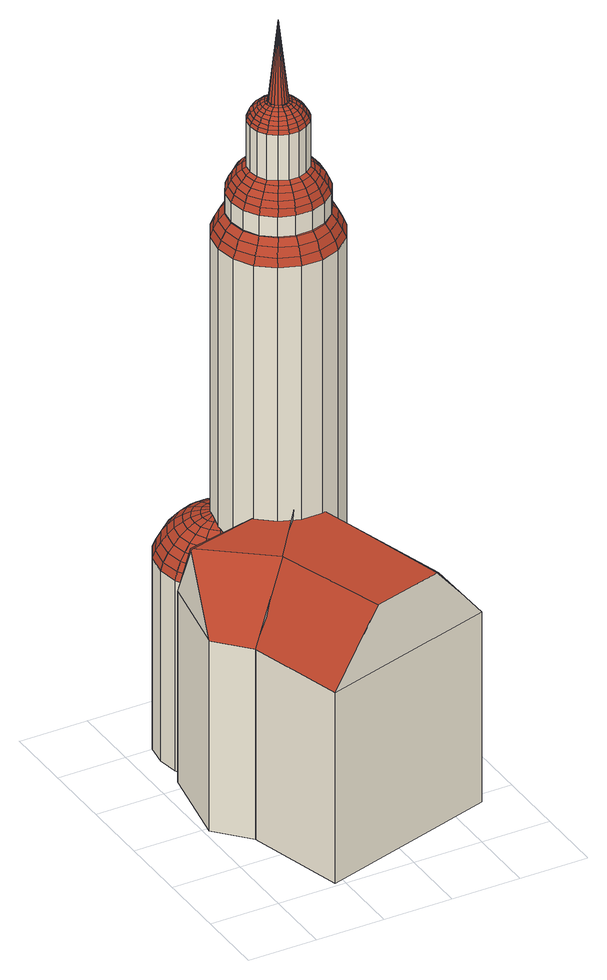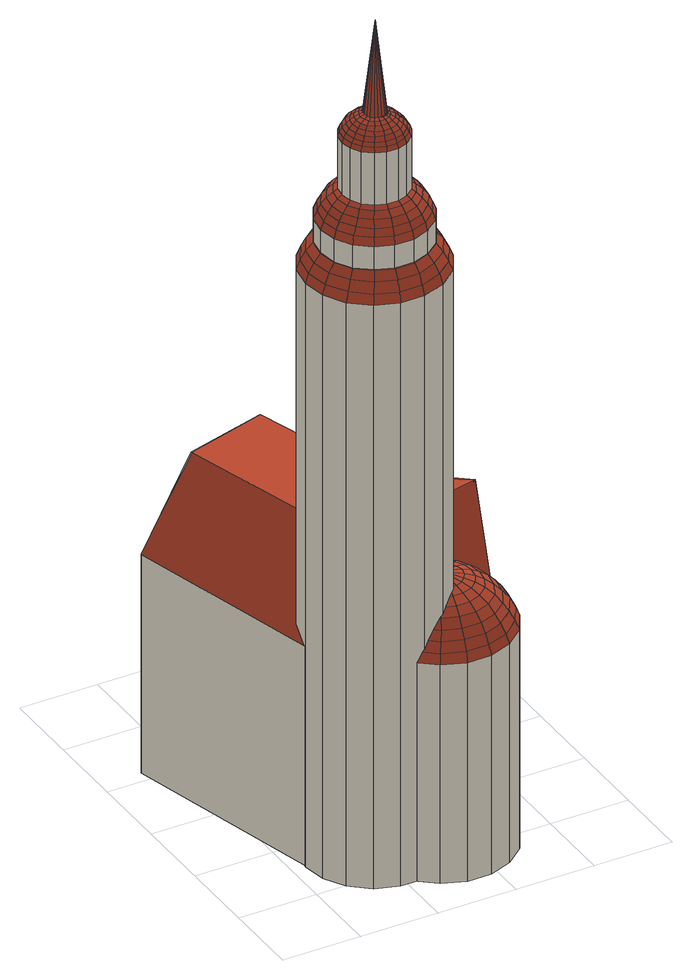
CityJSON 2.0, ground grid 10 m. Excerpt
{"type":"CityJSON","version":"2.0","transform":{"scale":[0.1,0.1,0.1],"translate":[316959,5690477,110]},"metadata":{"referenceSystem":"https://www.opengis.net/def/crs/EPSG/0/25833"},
"CityObjects":{
"building1":{"type":"Building","attributes":{"name":"Neues Rathaus","Gemeindeschluessel":14713000,"Dachneigung":40.79,"Dachorientierung":162.81,"MittlereTraufHoehe":139.41,"QualitaetDacherkennung":100,"ObjektHoehe":38.82,"BodenHoehe":110.39,"Geometrietyp2DReferenz":"3000","AbsoluteHoehe":149.22,"Dachflaeche":798.82,"function":"31001_3012","roofType":"9999","measuredHeight":38.82,"storeysAboveGround":13},"children":["building1-1","building1-2","building1-3","building1-4","building1-5","building1-6"],"geometry":[{"type":"MultiSurface","lod":"2","boundaries":[[[0,1,2,3]],[[4,5,6,7]],[[5,0,3,6]],[[1,0,8,9]],[[4,1,9,10]],[[5,4,10,11]],[[0,5,11,8]],[[10,9,8,11]],[[3,2,7,6]],[[1,4,7,2]]],"semantics":{"surfaces":[{"type":"WallSurface"},{"type":"RoofSurface"},{"type":"GroundSurface"},{"type":"ClosureSurface"}],"values":[0,0,0,1,0,1,0,1,2,3]}}]},
"building1-1":{"type":"BuildingPart","attributes":{"Dachneigung":20.59,"Dachorientierung":0,"MittlereTraufHoehe":139.41,"QualitaetDacherkennung":100,"BodenHoehe":110.39,"ObjektTeilHoehe":35.62,"Geometrietyp2DReferenz":"3000","AbsoluteHoehe":146.01,"Dachflaeche":379.48,"roofType":"3700","measuredHeight":35.62,"storeysAboveGround":12},"parents":["building1"],"geometry":[{"type":"MultiSurface","lod":"2","boundaries":[[[12,13,14,15]],[[15,14,16,17]],[[17,16,18,19]],[[19,18,20,21]],[[21,20,22,23]],[[23,22,24,25]],[[25,24,26,27]],[[26,28,29,30]],[[30,29,31,32]],[[32,31,33,34]],[[34,33,35,36]],[[36,35,37,38]],[[38,37,39,40]],[[40,39,41,42]],[[42,41,43,44]],[[44,43,45,46]],[[46,45,47,48]],[[48,47,49,13]],[[13,49,50,14]],[[14,50,51,16]],[[16,51,52,18]],[[18,52,53,20]],[[20,53,54,22]],[[22,54,55,24]],[[24,55,28,26]],[[28,56,57,29]],[[29,57,58,31]],[[31,58,59,33]],[[33,59,60,35]],[[35,60,61,37]],[[37,61,62,39]],[[39,62,63,41]],[[41,63,64,43]],[[43,64,65,45]],[[45,65,66,47]],[[47,66,67,49]],[[49,67,68,50]],[[50,68,69,51]],[[51,69,70,52]],[[52,70,71,53]],[[53,71,72,54]],[[54,72,73,55]],[[55,73,56,28]],[[56,74,75,57]],[[57,75,76,58]],[[58,76,77,59]],[[59,77,78,60]],[[60,78,79,61]],[[61,79,80,62]],[[62,80,81,63]],[[63,81,82,64]],[[64,82,83,65]],[[65,83,84,66]],[[66,84,85,67]],[[67,85,86,68]],[[68,86,87,69]],[[69,87,88,70]],[[70,88,89,71]],[[71,89,90,72]],[[72,90,91,73]],[[92,93,94,95]],[[93,96,97,94]],[[96,98,99,97]],[[98,100,101,99]],[[100,102,103,101]],[[102,104,105,103]],[[104,106,107,105]],[[106,108,109,107]],[[108,110,111,109]],[[110,112,113,111]],[[112,114,115,113]],[[114,116,117,115]],[[116,118,119,117]],[[118,120,121,119]],[[120,122,123,121]],[[122,124,125,123]],[[124,126,127,125]],[[126,92,95,127]],[[128,129,130]],[[128,130,131]],[[128,131,132]],[[128,132,133]],[[128,133,134]],[[128,134,135]],[[128,135,136]],[[128,136,137]],[[128,137,138]],[[128,138,139]],[[128,139,140]],[[128,140,141]],[[128,141,142]],[[128,142,143]],[[128,143,144]],[[128,144,145]],[[128,145,146]],[[128,146,129]],[[129,147,148,130]],[[130,148,149,131]],[[131,149,150,132]],[[132,150,151,133]],[[133,151,152,134]],[[134,152,153,135]],[[135,153,154,136]],[[136,154,155,137]],[[137,155,156,138]],[[138,156,157,139]],[[139,157,158,140]],[[140,158,159,141]],[[141,159,160,142]],[[142,160,161,143]],[[143,161,162,144]],[[144,162,163,145]],[[145,163,164,146]],[[146,164,147,129]],[[147,27,165,148]],[[148,165,166,149]],[[149,166,167,150]],[[150,167,168,151]],[[151,168,169,152]],[[152,169,170,153]],[[153,170,171,154]],[[154,171,172,155]],[[155,172,173,156]],[[156,173,174,157]],[[157,174,12,158]],[[158,12,15,159]],[[159,15,17,160]],[[160,17,19,161]],[[161,19,21,162]],[[162,21,23,163]],[[163,23,25,164]],[[73,91,74,56]],[[74,175,176,75]],[[75,176,177,76]],[[76,177,178,77]],[[77,178,179,78]],[[78,179,180,79]],[[79,180,181,80]],[[80,181,182,81]],[[81,182,183,82]],[[82,183,184,83]],[[83,184,185,84]],[[84,185,186,85]],[[85,186,187,86]],[[86,187,188,87]],[[87,188,189,88]],[[88,189,190,89]],[[89,190,191,90]],[[90,191,192,91]],[[91,192,175,74]],[[175,126,124,176]],[[176,124,122,177]],[[177,122,120,178]],[[178,120,118,179]],[[179,118,116,180]],[[180,116,114,181]],[[181,114,112,182]],[[182,112,110,183]],[[183,110,108,184]],[[184,108,106,185]],[[185,106,104,186]],[[186,104,102,187]],[[187,102,100,188]],[[188,100,98,189]],[[189,98,96,190]],[[190,96,93,191]],[[191,93,92,192]],[[192,92,126,175]],[[95,94,97,99,101,103,105,107,109,111,113,115,117,119,121,123,125,127]],[[164,25,27,147]],[[27,26,30,165]],[[165,30,32,166]],[[166,32,34,167]],[[167,34,36,168]],[[168,36,38,169]],[[169,38,40,170]],[[170,40,42,171]],[[171,42,44,172]],[[172,44,46,173]],[[173,46,48,174]],[[174,48,13,12]]],"semantics":{"surfaces":[{"type":"RoofSurface"},{"type":"WallSurface"},{"type":"GroundSurface"}],"values":[0,0,0,0,0,0,0,0,0,0,0,0,0,0,0,0,0,0,0,0,0,0,0,0,0,0,0,0,0,0,0,0,0,0,0,0,0,0,0,0,0,0,0,0,0,0,0,0,0,0,0,0,0,0,0,0,0,0,0,0,1,1,1,1,1,1,1,1,1,1,1,1,1,1,1,1,1,1,0,0,0,0,0,0,0,0,0,0,0,0,0,0,0,0,0,0,0,0,0,0,0,0,0,0,0,0,0,0,0,0,0,0,0,0,0,0,0,0,0,0,0,0,0,0,0,0,0,0,0,0,0,0,0,0,0,0,0,0,0,0,0,0,0,0,0,0,0,0,0,0,0,0,0,0,0,0,0,0,0,0,0,0,0,0,0,0,0,0,2,0,0,0,0,0,0,0,0,0,0,0,0]}}]},
"building1-2":{"type":"BuildingPart","attributes":{"Dachneigung":20.59,"Dachorientierung":0,"MittlereTraufHoehe":204.98,"QualitaetDacherkennung":100,"BodenHoehe":198.08,"ObjektTeilHoehe":10.01,"Geometrietyp2DReferenz":"3000","AbsoluteHoehe":208.09,"Dachflaeche":84.46,"roofType":"3700","measuredHeight":10.01,"storeysAboveGround":3},"parents":["building1"],"geometry":[{"type":"MultiSurface","lod":"2","boundaries":[[[193,194,195,196]],[[196,195,197,198]],[[197,199,200,201]],[[201,200,202,203]],[[203,202,204,205]],[[205,204,206,207]],[[207,206,208,209]],[[209,208,210,211]],[[211,210,212,213]],[[213,212,214,215]],[[215,214,216,217]],[[217,216,218,219]],[[219,218,220,221]],[[221,220,222,223]],[[223,222,224,225]],[[225,224,226,227]],[[227,226,228,229]],[[229,228,230,194]],[[194,230,231,195]],[[195,231,199,197]],[[199,232,233,200]],[[200,233,234,202]],[[202,234,235,204]],[[204,235,236,206]],[[206,236,237,208]],[[208,237,238,210]],[[210,238,239,212]],[[212,239,240,214]],[[214,240,241,216]],[[216,241,242,218]],[[218,242,243,220]],[[220,243,244,222]],[[222,244,245,224]],[[224,245,246,226]],[[226,246,247,228]],[[228,247,248,230]],[[230,248,249,231]],[[231,249,232,199]],[[232,250,251,233]],[[233,251,252,234]],[[234,252,253,235]],[[235,253,254,236]],[[236,254,255,237]],[[237,255,256,238]],[[238,256,257,239]],[[239,257,258,240]],[[240,258,259,241]],[[241,259,260,242]],[[242,260,261,243]],[[243,261,262,244]],[[244,262,263,245]],[[245,263,264,246]],[[246,264,265,247]],[[247,265,266,248]],[[248,266,267,249]],[[249,267,250,232]],[[250,268,269,251]],[[251,269,270,252]],[[252,270,271,253]],[[253,271,272,254]],[[254,272,273,255]],[[255,273,274,256]],[[256,274,275,257]],[[257,275,276,258]],[[258,276,277,259]],[[259,277,278,260]],[[260,278,279,261]],[[261,279,280,262]],[[262,280,281,263]],[[263,281,282,264]],[[264,282,283,265]],[[265,283,284,266]],[[266,284,285,267]],[[267,285,268,250]],[[286,287,288,289,290,291,292,293,294,295,296,297,298,299,300,301,302,303]],[[304,305,306]],[[304,306,307]],[[304,307,308]],[[304,308,309]],[[304,309,310]],[[304,310,311]],[[304,311,312]],[[304,312,313]],[[304,313,314]],[[304,314,315]],[[315,316,317,318]],[[318,317,319,320]],[[320,319,321,322]],[[322,321,323,324]],[[324,323,325,326]],[[326,325,327,328]],[[328,327,329,330]],[[330,329,331,305]],[[305,331,332,306]],[[306,332,333,307]],[[285,284,287,286]],[[284,283,288,287]],[[283,282,289,288]],[[282,281,290,289]],[[281,280,291,290]],[[280,279,292,291]],[[279,278,293,292]],[[278,277,294,293]],[[277,276,295,294]],[[276,275,296,295]],[[275,274,297,296]],[[274,273,298,297]],[[273,272,299,298]],[[272,271,300,299]],[[271,270,301,300]],[[270,269,302,301]],[[269,268,303,302]],[[268,285,286,303]],[[304,315,318]],[[304,318,320]],[[304,320,322]],[[304,322,324]],[[304,324,326]],[[304,326,328]],[[304,328,330]],[[304,330,305]],[[307,333,334,308]],[[308,334,335,309]],[[309,335,336,310]],[[310,336,337,311]],[[311,337,338,312]],[[312,338,339,313]],[[313,339,340,314]],[[314,340,316,315]],[[316,341,342,317]],[[317,342,343,319]],[[319,343,344,321]],[[321,344,345,323]],[[323,345,346,325]],[[325,346,347,327]],[[327,347,348,329]],[[329,348,349,331]],[[331,349,350,332]],[[332,350,351,333]],[[333,351,352,334]],[[334,352,353,335]],[[335,353,354,336]],[[336,354,355,337]],[[337,355,356,338]],[[338,356,357,339]],[[339,357,358,340]],[[340,358,341,316]],[[341,198,359,342]],[[342,359,360,343]],[[343,360,361,344]],[[344,361,362,345]],[[345,362,363,346]],[[346,363,364,347]],[[347,364,365,348]],[[348,365,366,349]],[[349,366,367,350]],[[350,367,368,351]],[[351,368,369,352]],[[352,369,370,353]],[[353,370,371,354]],[[354,371,372,355]],[[355,372,373,356]],[[356,373,193,357]],[[357,193,196,358]],[[358,196,198,341]],[[198,197,201,359]],[[359,201,203,360]],[[360,203,205,361]],[[361,205,207,362]],[[362,207,209,363]],[[363,209,211,364]],[[364,211,213,365]],[[365,213,215,366]],[[366,215,217,367]],[[367,217,219,368]],[[368,219,221,369]],[[369,221,223,370]],[[370,223,225,371]],[[371,225,227,372]],[[372,227,229,373]],[[373,229,194,193]]],"semantics":{"surfaces":[{"type":"RoofSurface"},{"type":"GroundSurface"},{"type":"WallSurface"}],"values":[0,0,0,0,0,0,0,0,0,0,0,0,0,0,0,0,0,0,0,0,0,0,0,0,0,0,0,0,0,0,0,0,0,0,0,0,0,0,0,0,0,0,0,0,0,0,0,0,0,0,0,0,0,0,0,0,0,0,0,0,0,0,0,0,0,0,0,0,0,0,0,0,0,0,1,0,0,0,0,0,0,0,0,0,0,0,0,0,0,0,0,0,0,0,0,2,2,2,2,2,2,2,2,2,2,2,2,2,2,2,2,2,2,0,0,0,0,0,0,0,0,0,0,0,0,0,0,0,0,0,0,0,0,0,0,0,0,0,0,0,0,0,0,0,0,0,0,0,0,0,0,0,0,0,0,0,0,0,0,0,0,0,0,0,0,0,0,0,0,0,0,0,0,0,0,0,0,0,0,0,0]}}]},
"building1-3":{"type":"BuildingPart","attributes":{"Dachneigung":6.22,"Dachorientierung":0,"MittlereTraufHoehe":206.59,"QualitaetDacherkennung":100,"BodenHoehe":206.59,"ObjektTeilHoehe":13.41,"Geometrietyp2DReferenz":"3000","AbsoluteHoehe":220,"Dachflaeche":62.61,"roofType":"4000","measuredHeight":13.41,"storeysAboveGround":4},"parents":["building1"],"geometry":[{"type":"MultiSurface","lod":"2","boundaries":[[[374,375,376,377]],[[375,378,379,376]],[[378,380,381,379]],[[380,382,383,381]],[[382,384,385,383]],[[386,384,387]],[[388,386,387]],[[389,388,387]],[[390,389,387]],[[391,390,387]],[[392,391,387]],[[393,392,387]],[[394,393,387]],[[395,394,387]],[[396,395,387]],[[397,396,387]],[[398,397,387]],[[374,398,387]],[[375,374,387]],[[378,375,387]],[[380,378,387]],[[382,380,387]],[[384,382,387]],[[385,399,400,401,402,403,404,405,406,407,408,409,410,377,376,379,381,383]],[[384,386,399,385]],[[386,388,400,399]],[[388,389,401,400]],[[389,390,402,401]],[[390,391,403,402]],[[391,392,404,403]],[[392,393,405,404]],[[393,394,406,405]],[[394,395,407,406]],[[395,396,408,407]],[[396,397,409,408]],[[397,398,410,409]],[[398,374,377,410]]],"semantics":{"surfaces":[{"type":"WallSurface"},{"type":"RoofSurface"},{"type":"GroundSurface"}],"values":[0,0,0,0,0,1,1,1,1,1,1,1,1,1,1,1,1,1,1,1,1,1,1,2,0,0,0,0,0,0,0,0,0,0,0,0,0]}}]},
"building1-4":{"type":"BuildingPart","attributes":{"Dachneigung":20.58,"Dachorientierung":0,"MittlereTraufHoehe":194.29,"QualitaetDacherkennung":100,"BodenHoehe":191.29,"ObjektTeilHoehe":8.15,"Geometrietyp2DReferenz":"3000","AbsoluteHoehe":199.44,"Dachflaeche":230.88,"roofType":"3700","measuredHeight":8.15,"storeysAboveGround":3},"parents":["building1"],"geometry":[{"type":"MultiSurface","lod":"2","boundaries":[[[411,412,413,414]],[[414,413,415,416]],[[417,418,419,420]],[[420,419,421,422]],[[423,424,425,426,427,428,429,430,431,432,433,434,435,436,437,438,439,440]],[[416,415,441,442]],[[442,441,443,444]],[[444,443,445,446]],[[446,445,447,448]],[[448,447,449,450]],[[449,451,452,453]],[[453,452,454,455]],[[455,454,456,457]],[[457,456,458,459]],[[459,458,460,461]],[[461,460,462,463]],[[463,462,464,465]],[[465,464,466,467]],[[467,466,468,469]],[[469,468,470,471]],[[471,470,472,412]],[[412,472,473,413]],[[413,473,474,415]],[[415,474,475,441]],[[441,475,476,443]],[[443,476,477,445]],[[445,477,478,447]],[[447,478,451,449]],[[451,479,480,452]],[[452,480,481,454]],[[454,481,482,456]],[[456,482,483,458]],[[458,483,484,460]],[[460,484,485,462]],[[462,485,486,464]],[[464,486,487,466]],[[466,487,488,468]],[[468,488,489,470]],[[470,489,490,472]],[[472,490,491,473]],[[473,491,492,474]],[[474,492,493,475]],[[475,493,494,476]],[[476,494,495,477]],[[477,495,496,478]],[[478,496,479,451]],[[479,497,498,480]],[[480,498,499,481]],[[481,499,500,482]],[[482,500,501,483]],[[483,501,502,484]],[[484,502,503,485]],[[485,503,504,486]],[[486,504,505,487]],[[487,505,506,488]],[[488,506,507,489]],[[489,507,508,490]],[[490,508,509,491]],[[491,509,510,492]],[[492,510,511,493]],[[493,511,512,494]],[[494,512,513,495]],[[495,513,514,496]],[[496,514,497,479]],[[497,515,516,498]],[[498,516,517,499]],[[499,517,518,500]],[[500,518,519,501]],[[501,519,520,502]],[[502,520,521,503]],[[503,521,522,504]],[[504,522,523,505]],[[505,523,524,506]],[[506,524,525,507]],[[507,525,526,508]],[[508,526,527,509]],[[509,527,528,510]],[[510,528,529,511]],[[511,529,530,512]],[[512,530,531,513]],[[513,531,532,514]],[[514,532,515,497]],[[515,422,533,516]],[[516,533,534,517]],[[517,534,535,518]],[[518,535,536,519]],[[519,536,537,520]],[[520,537,538,521]],[[521,538,539,522]],[[522,539,540,523]],[[523,540,541,524]],[[524,541,542,525]],[[525,542,543,526]],[[526,543,544,527]],[[527,544,545,528]],[[528,545,546,529]],[[529,546,547,530]],[[530,547,417,531]],[[531,417,420,532]],[[532,420,422,515]],[[422,421,548,533]],[[533,548,549,534]],[[534,549,550,535]],[[535,550,551,536]],[[536,551,552,537]],[[537,552,553,538]],[[538,553,554,539]],[[539,554,555,540]],[[540,555,556,541]],[[541,556,557,542]],[[542,557,558,543]],[[543,558,559,544]],[[544,559,560,545]],[[545,560,561,546]],[[546,561,562,547]],[[547,562,418,417]],[[419,418,424,423]],[[418,562,425,424]],[[562,561,426,425]],[[561,560,427,426]],[[560,559,428,427]],[[559,558,429,428]],[[558,557,430,429]],[[557,556,431,430]],[[556,555,432,431]],[[555,554,433,432]],[[554,553,434,433]],[[553,552,435,434]],[[552,551,436,435]],[[551,550,437,436]],[[550,549,438,437]],[[549,548,439,438]],[[548,421,440,439]],[[421,419,423,440]],[[563,564,565]],[[563,565,566]],[[563,566,567]],[[563,567,568]],[[563,568,569]],[[563,569,570]],[[563,570,571]],[[563,571,572]],[[563,572,573]],[[563,573,574]],[[563,574,575]],[[563,575,576]],[[563,576,577]],[[563,577,578]],[[563,578,579]],[[563,579,580]],[[563,580,581]],[[563,581,564]],[[564,450,582,565]],[[565,582,583,566]],[[566,583,584,567]],[[567,584,585,568]],[[568,585,586,569]],[[569,586,587,570]],[[570,587,588,571]],[[571,588,589,572]],[[572,589,590,573]],[[573,590,591,574]],[[574,591,411,575]],[[575,411,414,576]],[[576,414,416,577]],[[577,416,442,578]],[[578,442,444,579]],[[579,444,446,580]],[[580,446,448,581]],[[581,448,450,564]],[[450,449,453,582]],[[582,453,455,583]],[[583,455,457,584]],[[584,457,459,585]],[[585,459,461,586]],[[586,461,463,587]],[[587,463,465,588]],[[588,465,467,589]],[[589,467,469,590]],[[590,469,471,591]],[[591,471,412,411]]],"semantics":{"surfaces":[{"type":"RoofSurface"},{"type":"GroundSurface"},{"type":"WallSurface"}],"values":[0,0,0,0,1,0,0,0,0,0,0,0,0,0,0,0,0,0,0,0,0,0,0,0,0,0,0,0,0,0,0,0,0,0,0,0,0,0,0,0,0,0,0,0,0,0,0,0,0,0,0,0,0,0,0,0,0,0,0,0,0,0,0,0,0,0,0,0,0,0,0,0,0,0,0,0,0,0,0,0,0,0,0,0,0,0,0,0,0,0,0,0,0,0,0,0,0,0,0,0,0,0,0,0,0,0,0,0,0,0,0,0,0,0,0,0,2,2,2,2,2,2,2,2,2,2,2,2,2,2,2,2,2,2,0,0,0,0,0,0,0,0,0,0,0,0,0,0,0,0,0,0,0,0,0,0,0,0,0,0,0,0,0,0,0,0,0,0,0,0,0,0,0,0,0,0,0,0,0,0,0]}}]},
"building1-5":{"type":"BuildingPart","attributes":{"Dachneigung":27.95,"Dachorientierung":-102.72,"MittlereTraufHoehe":139.41,"QualitaetDacherkennung":100,"BodenHoehe":110.39,"ObjektTeilHoehe":38.82,"Geometrietyp2DReferenz":"3000","AbsoluteHoehe":149.22,"Dachflaeche":434.97,"roofType":"9999","measuredHeight":38.82,"storeysAboveGround":13},"parents":["building1"],"geometry":[{"type":"MultiSurface","lod":"2","boundaries":[[[592,4,7,593]],[[1,594,595,2]],[[594,592,593,595]],[[4,592,596,10]],[[1,4,10,9]],[[594,1,9,596]],[[592,594,596]],[[9,10,596]],[[593,7,2,595]],[[4,1,2,7]]],"semantics":{"surfaces":[{"type":"WallSurface"},{"type":"RoofSurface"},{"type":"GroundSurface"},{"type":"ClosureSurface"}],"values":[0,0,0,1,0,1,0,1,2,3]}}]},
"building1-6":{"type":"BuildingPart","attributes":{"Dachneigung":20.59,"Dachorientierung":0,"MittlereTraufHoehe":187.81,"QualitaetDacherkennung":100,"BodenHoehe":110.39,"ObjektTeilHoehe":84.02,"Geometrietyp2DReferenz":"3000","AbsoluteHoehe":194.41,"Dachflaeche":379.48,"roofType":"3700","measuredHeight":84.02,"storeysAboveGround":28},"parents":["building1"],"geometry":[{"type":"MultiSurface","lod":"2","boundaries":[[[597,598,599,600]],[[600,599,601,602]],[[602,601,603,604]],[[604,603,605,606]],[[606,605,607,608]],[[608,607,609,610]],[[610,609,611,612]],[[612,611,613,614]],[[614,613,615,616]],[[616,615,617,618]],[[618,617,619,620]],[[620,619,621,622]],[[622,621,623,624]],[[624,623,625,626]],[[626,625,627,628]],[[628,627,629,630]],[[629,631,632,633]],[[633,632,634,598]],[[598,634,635,599]],[[599,635,636,601]],[[601,636,637,603]],[[603,637,638,605]],[[605,638,639,607]],[[607,639,640,609]],[[609,640,641,611]],[[611,641,642,613]],[[613,642,643,615]],[[615,643,644,617]],[[617,644,645,619]],[[619,645,646,621]],[[621,646,647,623]],[[623,647,648,625]],[[625,648,649,627]],[[627,649,631,629]],[[631,650,651,632]],[[632,651,652,634]],[[634,652,653,635]],[[635,653,654,636]],[[636,654,655,637]],[[637,655,656,638]],[[638,656,657,639]],[[639,657,658,640]],[[640,658,659,641]],[[641,659,660,642]],[[642,660,661,643]],[[643,661,662,644]],[[644,662,663,645]],[[645,663,664,646]],[[646,664,665,647]],[[647,665,666,648]],[[648,666,667,649]],[[649,667,650,631]],[[650,668,669,651]],[[651,669,670,652]],[[652,670,671,653]],[[653,671,672,654]],[[654,672,673,655]],[[655,673,674,656]],[[656,674,675,657]],[[657,675,676,658]],[[658,676,677,659]],[[659,677,678,660]],[[660,678,679,661]],[[661,679,680,662]],[[662,680,681,663]],[[663,681,682,664]],[[664,682,683,665]],[[665,683,684,666]],[[666,684,685,667]],[[667,685,668,650]],[[668,686,687,669]],[[669,687,688,670]],[[670,688,689,671]],[[671,689,690,672]],[[672,690,691,673]],[[673,691,692,674]],[[674,692,693,675]],[[675,693,694,676]],[[676,694,695,677]],[[677,695,696,678]],[[678,696,697,679]],[[679,697,698,680]],[[680,698,699,681]],[[681,699,700,682]],[[682,700,701,683]],[[683,701,702,684]],[[684,702,703,685]],[[685,703,686,668]],[[686,704,705,687]],[[687,705,706,688]],[[688,706,707,689]],[[689,707,708,690]],[[690,708,709,691]],[[691,709,710,692]],[[692,710,711,693]],[[693,711,712,694]],[[694,712,713,695]],[[695,713,714,696]],[[696,714,715,697]],[[697,715,716,698]],[[698,716,717,699]],[[699,717,718,700]],[[700,718,719,701]],[[701,719,720,702]],[[702,720,721,703]],[[703,721,704,686]],[[722,723,724,725,726,727,728,729,730,731,732,733,734,735,736,737,738,739]],[[721,720,723,722]],[[720,719,724,723]],[[719,718,725,724]],[[718,717,726,725]],[[717,716,727,726]],[[716,715,728,727]],[[715,714,729,728]],[[714,713,730,729]],[[713,712,731,730]],[[712,711,732,731]],[[711,710,733,732]],[[710,709,734,733]],[[709,708,735,734]],[[708,707,736,735]],[[707,706,737,736]],[[706,705,738,737]],[[705,704,739,738]],[[704,721,722,739]],[[740,741,742]],[[740,742,743]],[[740,743,744]],[[740,744,745]],[[740,745,746]],[[740,746,747]],[[740,747,748]],[[740,748,749]],[[740,749,750]],[[740,750,751]],[[740,751,752]],[[740,752,753]],[[740,753,754]],[[740,754,755]],[[740,755,756]],[[740,756,757]],[[740,757,758]],[[740,758,741]],[[741,759,760,742]],[[742,760,761,743]],[[743,761,762,744]],[[744,762,763,745]],[[745,763,764,746]],[[746,764,765,747]],[[747,765,766,748]],[[748,766,767,749]],[[749,767,768,750]],[[750,768,769,751]],[[751,769,770,752]],[[752,770,771,753]],[[753,771,772,754]],[[754,772,773,755]],[[755,773,774,756]],[[756,774,775,757]],[[757,775,776,758]],[[758,776,759,741]],[[759,630,777,760]],[[760,777,597,761]],[[761,597,600,762]],[[762,600,602,763]],[[763,602,604,764]],[[764,604,606,765]],[[765,606,608,766]],[[766,608,610,767]],[[767,610,612,768]],[[768,612,614,769]],[[769,614,616,770]],[[770,616,618,771]],[[771,618,620,772]],[[772,620,622,773]],[[773,622,624,774]],[[774,624,626,775]],[[775,626,628,776]],[[776,628,630,759]],[[630,629,633,777]],[[777,633,598,597]]],"semantics":{"surfaces":[{"type":"RoofSurface"},{"type":"GroundSurface"},{"type":"WallSurface"}],"values":[0,0,0,0,0,0,0,0,0,0,0,0,0,0,0,0,0,0,0,0,0,0,0,0,0,0,0,0,0,0,0,0,0,0,0,0,0,0,0,0,0,0,0,0,0,0,0,0,0,0,0,0,0,0,0,0,0,0,0,0,0,0,0,0,0,0,0,0,0,0,0,0,0,0,0,0,0,0,0,0,0,0,0,0,0,0,0,0,0,0,0,0,0,0,0,0,0,0,0,0,0,0,0,0,0,0,1,2,2,2,2,2,2,2,2,2,2,2,2,2,2,2,2,2,2,0,0,0,0,0,0,0,0,0,0,0,0,0,0,0,0,0,0,0,0,0,0,0,0,0,0,0,0,0,0,0,0,0,0,0,0,0,0,0,0,0,0,0,0,0,0,0,0,0,0,0,0,0,0,0,0]}}]}
},
"vertices":[
[88,6,294],[50,147,294],[50,147,4],[88,6,4],[271,380,294],[347,83,294],[347,83,4],[271,380,4],[164,29,392],[114,190,392],[200,305,392],[269,59,392],
[94,346,352],[85,338,346],[99,327,346],[104,337,352],[115,321,346],[117,333,352],[132,321,346],[130,333,352],[148,327,346],[143,337,352],[162,338,346],[153,346,352],[170,353,346],[160,357,352],[173,370,346],[162,370,352],[184,370,338],[180,391,338],[170,387,346],[170,409,338],[162,402,346],[154,423,338],[148,414,346],[134,430,338],[132,420,346],[113,430,338],[115,420,346],[93,423,338],[99,414,346],[77,409,338],[85,402,346],[67,391,338],[77,387,346],[63,370,338],[74,370,346],[67,350,338],[77,353,346],[77,331,338],[93,318,338],[113,311,338],[134,311,338],[154,318,338],[170,331,338],[180,350,338],[193,370,328],[189,394,328],[177,415,328],[158,431,328],[136,439,328],[111,439,328],[89,431,328],[70,415,328],[58,394,328],[54,370,328],[58,346,328],[70,325,328],[89,310,328],[111,302,328],[136,302,328],[158,310,328],[177,325,328],[189,346,328],[201,370,318],[197,397,318],[183,420,318],[162,438,318],[137,447,318],[110,447,318],[85,438,318],[64,420,318],[50,397,318],[46,370,318],[50,344,318],[64,320,318],[85,303,318],[110,294,318],[137,294,318],[162,303,318],[183,320,318],[197,344,318],[207,340,294],[192,313,294],[192,313,4],[207,340,4],[168,293,294],[168,293,4],[139,283,294],[139,283,4],[108,283,294],[108,283,4],[79,293,294],[79,293,4],[55,313,294],[55,313,4],[40,340,294],[40,340,4],[35,370,294],[35,370,4],[40,401,294],[40,401,4],[55,427,294],[55,427,4],[79,447,294],[79,447,4],[108,458,294],[108,458,4],[139,458,294],[139,458,4],[168,447,294],[168,447,4],[192,427,294],[192,427,4],[207,401,294],[207,401,4],[212,370,294],[212,370,4],[123,370,360],[137,370,359],[136,375,359],[134,379,359],[130,382,359],[126,383,359],[121,383,359],[117,382,359],[113,379,359],[111,375,359],[110,370,359],[111,366,359],[113,362,359],[117,359,359],[121,357,359],[126,357,359],[130,359,359],[134,362,359],[136,366,359],[150,370,356],[148,379,356],[143,387,356],[137,393,356],[128,396,356],[119,396,356],[110,393,356],[104,387,356],[99,379,356],[97,370,356],[99,361,356],[104,354,356],[110,348,356],[119,345,356],[128,345,356],[137,348,356],[143,354,356],[148,361,356],[160,383,352],[153,395,352],[143,404,352],[130,408,352],[117,408,352],[104,404,352],[94,395,352],[87,383,352],[85,370,352],[87,357,352],[208,370,306],[203,399,306],[188,424,306],[166,443,306],[138,453,306],[109,453,306],[81,443,306],[59,424,306],[44,399,306],[39,370,306],[44,342,306],[59,316,306],[81,297,306],[109,287,306],[138,287,306],[166,297,306],[188,316,306],[203,342,306],
[212,328,974],[215,325,970],[220,333,970],[216,335,974],[222,343,970],[217,343,974],[226,343,966],[224,354,966],[220,353,970],[219,364,966],[215,361,970],[210,372,966],[208,368,970],[199,375,966],[198,371,970],[188,375,966],[189,371,970],[177,372,966],[179,368,970],[168,364,966],[172,361,970],[163,354,966],[167,353,970],[161,343,966],[165,343,970],[163,332,966],[167,333,970],[168,322,966],[172,325,970],[177,314,966],[179,318,970],[188,311,966],[189,315,970],[199,311,966],[198,315,970],[210,314,966],[208,318,970],[219,322,966],[224,332,966],[230,343,961],[228,356,961],[222,367,961],[212,375,961],[200,379,961],[187,379,961],[175,375,961],[165,367,961],[159,356,961],[157,343,961],[159,330,961],[165,319,961],[175,311,961],[187,307,961],[200,307,961],[212,311,961],[222,319,961],[228,330,961],[233,343,956],[231,357,956],[224,368,956],[213,377,956],[200,382,956],[187,382,956],[174,377,956],[163,368,956],[156,357,956],[154,343,956],[156,329,956],[163,317,956],[174,309,956],[187,304,956],[200,304,956],[213,309,956],[224,317,956],[231,329,956],[235,343,950],[233,357,950],[226,370,950],[214,379,950],[201,384,950],[186,384,950],[173,379,950],[161,370,950],[154,357,950],[152,343,950],[154,329,950],[161,316,950],[173,307,950],[186,302,950],[201,302,950],[214,307,950],[226,316,950],[233,329,950],[233,329,881],[226,316,881],[214,307,881],[201,302,881],[186,302,881],[173,307,881],[161,316,881],[154,329,881],[152,343,881],[154,357,881],[161,370,881],[173,379,881],[186,384,881],[201,384,881],[214,379,881],[226,370,881],[233,357,881],[235,343,881],[193,343,981],[188,345,980],[187,343,980],[188,341,980],[189,339,980],[190,338,980],[192,337,980],[195,337,980],[197,338,980],[198,339,980],[199,341,980],[200,343,980],[206,343,979],[205,347,979],[199,345,980],[203,351,979],[198,347,980],[200,354,979],[197,348,980],[196,355,979],[195,349,980],[191,355,979],[192,349,980],[187,354,979],[190,348,980],[184,351,979],[189,347,980],[182,347,979],[181,343,979],[182,339,979],[184,335,979],[187,332,979],[191,331,979],[196,331,979],[200,332,979],[203,335,979],[205,339,979],[212,343,977],[210,349,977],[207,355,977],[203,359,977],[197,361,977],[190,361,977],[184,359,977],[180,355,977],[177,349,977],[175,343,977],[177,337,977],[180,331,977],[184,327,977],[190,325,977],[197,325,977],[203,327,977],[207,331,977],[210,337,977],[216,351,974],[212,358,974],[205,363,974],[198,366,974],[189,366,974],[182,363,974],[175,358,974],[171,351,974],[170,343,974],[171,335,974],[175,328,974],[182,323,974],[189,320,974],[198,320,974],[205,323,974],
[196,357,966],[201,356,966],[201,356,978],[196,357,978],[205,352,966],[205,352,978],[207,348,966],[207,348,978],[208,343,966],[208,343,978],[207,338,966],[207,338,978],[205,333,966],[193,343,1100],[201,330,966],[196,328,966],[191,328,966],[186,330,966],[182,333,966],[179,338,966],[178,343,966],[179,348,966],[182,352,966],[186,356,966],[191,357,966],[205,333,978],[201,330,978],[196,328,978],[191,328,978],[186,330,978],[182,333,978],[179,338,978],[178,343,978],[179,348,978],[182,352,978],[186,356,978],[191,357,978],
[178,330,892],[171,324,888],[179,317,888],[183,325,892],[188,314,888],[190,323,892],[244,301,853],[247,298,843],[259,319,843],[255,321,853],[263,343,843],[259,343,853],[259,319,813],[247,298,813],[228,283,813],[206,275,813],[181,275,813],[159,283,813],[140,298,813],[128,319,813],[124,343,813],[128,367,813],[140,388,813],[159,403,813],[181,411,813],[206,411,813],[228,403,813],[247,388,813],[259,367,813],[263,343,813],[199,314,888],[197,323,892],[208,317,888],[204,325,892],[216,324,888],[209,330,892],[222,333,888],[213,336,892],[223,343,888],[214,343,892],[232,343,883],[230,356,883],[222,353,888],[223,368,883],[216,362,888],[213,377,883],[208,369,888],[200,381,883],[199,372,888],[187,381,883],[188,372,888],[174,377,883],[179,369,888],[164,368,883],[171,362,888],[157,356,883],[165,353,888],[155,343,883],[164,343,888],[157,330,883],[165,333,888],[164,318,883],[174,309,883],[187,305,883],[200,305,883],[213,309,883],[223,318,883],[230,330,883],[241,343,877],[238,359,877],[230,373,877],[217,384,877],[202,389,877],[185,389,877],[170,384,877],[157,373,877],[149,359,877],[146,343,877],[149,327,877],[157,313,877],[170,302,877],[185,296,877],[202,296,877],[217,302,877],[230,313,877],[238,327,877],[248,343,870],[245,362,870],[235,378,870],[221,390,870],[203,397,870],[184,397,870],[166,390,870],[152,378,870],[142,362,870],[139,343,870],[142,324,870],[152,308,870],[166,296,870],[184,289,870],[203,289,870],[221,296,870],[235,308,870],[245,324,870],[254,343,862],[251,364,862],[240,382,862],[224,396,862],[204,403,862],[183,403,862],[163,396,862],[147,382,862],[136,364,862],[133,343,862],[136,322,862],[147,304,862],[163,290,862],[183,283,862],[204,283,862],[224,290,862],[240,304,862],[251,322,862],[255,365,853],[244,385,853],[226,400,853],[205,408,853],[182,408,853],[161,400,853],[143,385,853],[132,365,853],[128,343,853],[132,321,853],[143,301,853],[161,286,853],[182,278,853],[205,278,853],[226,286,853],[259,367,843],[247,388,843],[228,403,843],[206,411,843],[181,411,843],[159,403,843],[140,388,843],[128,367,843],[124,343,843],[128,319,843],[140,298,843],[159,283,843],[181,275,843],[206,275,843],[228,283,843],[193,343,894],[204,343,894],[203,346,894],[201,350,894],[199,352,894],[195,353,894],[192,353,894],[188,352,894],[186,350,894],[184,346,894],[183,343,894],[184,339,894],[186,336,894],[188,334,894],[192,333,894],[195,333,894],[199,334,894],[201,336,894],[203,339,894],[213,350,892],[209,356,892],[204,361,892],[197,363,892],[190,363,892],[183,361,892],[178,356,892],[174,350,892],[173,343,892],[174,336,892],
[30,316,294],[30,316,4],[8,194,294],[8,194,4],[20,264,392],
[223,368,836],[232,375,830],[218,386,830],[213,376,836],[202,392,830],[200,381,836],[185,392,830],[187,381,836],[169,386,830],[174,376,836],[155,375,830],[164,368,836],[147,360,830],[157,356,836],[144,343,830],[155,343,836],[147,326,830],[157,330,836],[155,311,830],[164,318,836],[169,300,830],[174,310,836],[185,294,830],[187,305,836],[202,294,830],[200,305,836],[218,300,830],[213,310,836],[232,311,830],[223,318,836],[240,326,830],[230,330,836],[243,343,830],[232,343,836],[254,343,822],[250,364,822],[240,360,830],[240,382,822],[224,395,822],[204,403,822],[183,403,822],[163,395,822],[147,382,822],[137,364,822],[133,343,822],[137,322,822],[147,304,822],[163,291,822],[183,283,822],[204,283,822],[224,291,822],[240,304,822],[250,322,822],[263,343,812],[259,367,812],[247,388,812],[228,403,812],[206,412,812],[181,412,812],[159,403,812],[140,388,812],[128,367,812],[124,343,812],[128,319,812],[140,298,812],[159,282,812],[181,274,812],[206,274,812],[228,282,812],[247,298,812],[259,319,812],[271,343,802],[267,370,802],[253,393,802],[232,410,802],[207,420,802],[180,420,802],[155,410,802],[134,393,802],[120,370,802],[116,343,802],[120,316,802],[134,293,802],[155,276,802],[180,266,802],[207,266,802],[232,276,802],[253,293,802],[267,316,802],[278,343,790],[273,372,790],[258,397,790],[236,416,790],[208,426,790],[179,426,790],[151,416,790],[129,397,790],[114,372,790],[109,343,790],[114,314,790],[129,289,790],[151,270,790],[179,260,790],[208,260,790],[236,270,790],[258,289,790],[273,314,790],[282,343,778],[277,373,778],[262,400,778],[238,420,778],[209,430,778],[178,430,778],[149,420,778],[125,400,778],[110,373,778],[105,343,778],[110,313,778],[125,286,778],[149,266,778],[178,255,778],[209,255,778],[238,266,778],[262,286,778],[277,313,778],[277,313,4],[262,286,4],[238,266,4],[209,255,4],[178,255,4],[149,266,4],[125,286,4],[110,313,4],[105,343,4],[110,373,4],[125,400,4],[149,420,4],[178,430,4],[209,430,4],[238,420,4],[262,400,4],[277,373,4],[282,343,4],[193,343,844],[207,343,843],[206,347,843],[204,351,843],[200,354,843],[196,356,843],[191,356,843],[187,354,843],[183,351,843],[181,347,843],[180,343,843],[181,338,843],[183,335,843],[187,332,843],[191,330,843],[196,330,843],[200,332,843],[204,335,843],[206,338,843],[220,343,840],[218,352,840],[213,360,840],[207,365,840],[198,369,840],[189,369,840],[180,365,840],[174,360,840],[169,352,840],[168,343,840],[169,334,840],[174,326,840],[180,320,840],[189,317,840],[198,317,840],[207,320,840],[213,326,840],[218,334,840],[230,356,836]
]}
